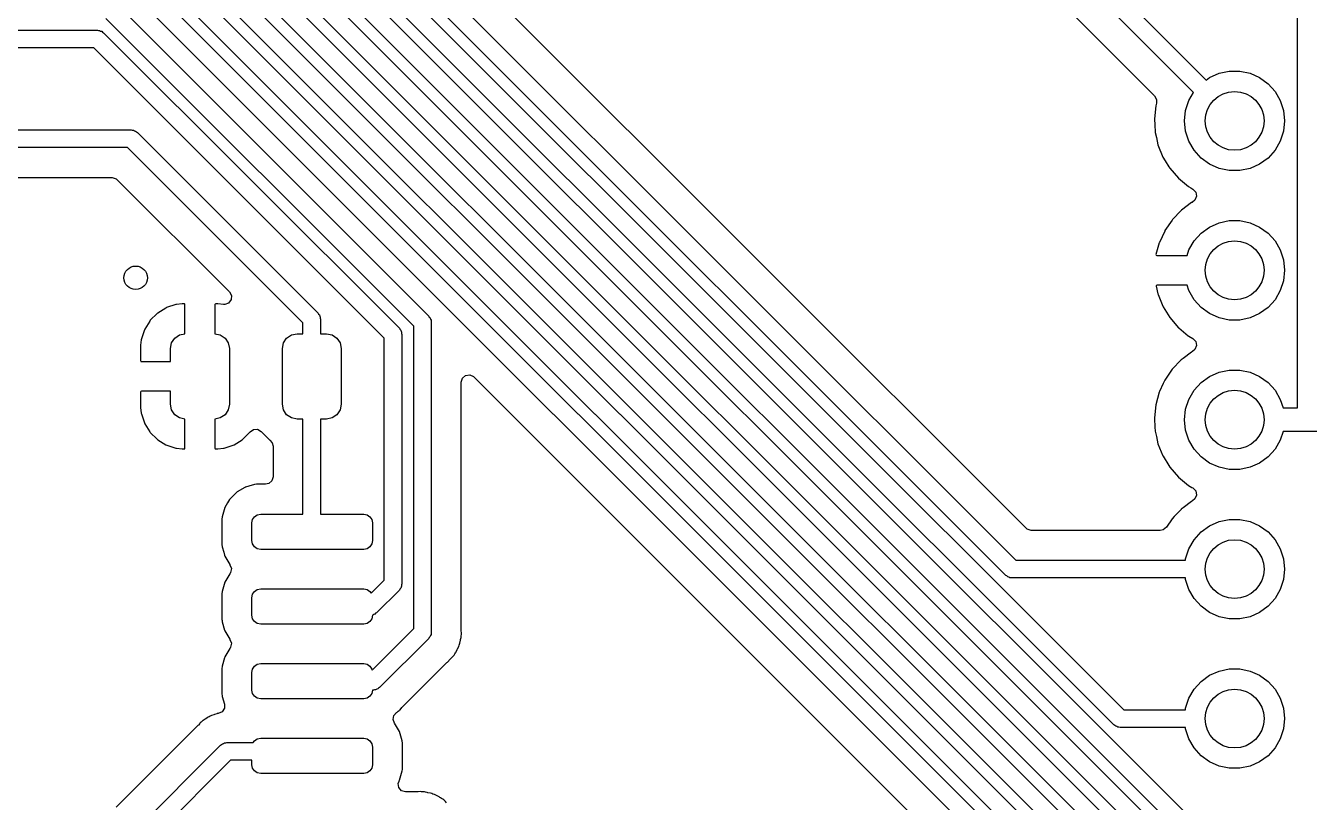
# Model space of a CAD drawing. Extents: x 122.3 to 173.5, y -134.1 to -70.4.
# Drawn here: x 139.48 to 161.29, y -110.64 to -97.44 of the extents above; entities that cross this region are included whole.
import ezdxf

# ---------------------------------------------------------------- set-up
doc = ezdxf.new("R2010")
doc.units = 0
doc.layers.add('BLACK', color=7, linetype='CONTINUOUS')

msp = doc.modelspace()

# ---------------------------------------------------------------- linework, layer by layer
at = {"layer": 'BLACK', "linetype": 'CONTINUOUS'}
for p, q in [((161.09, -103.94), (161.09, -78.94)), ((153.141, -91.9689), (159.538, -98.3655)), ((159.324, -98.5757), (152.973, -92.225)), ((152.799, -92.7704), (158.662, -98.6334)), ((143.125, -94.0581), (158.137, -109.07)), ((142.626, -94.265), (159.473, -111.112)), ((157.969, -109.326), (142.869, -94.2263)), ((158.6, -111.37), (141.87, -94.6401)), ((142.126, -94.4719), (158.856, -111.202)), ((159.283, -111.346), (142.37, -94.4332)), ((156.478, -105.985), (145.045, -94.5524)), ((158.092, -111.568), (141.371, -94.847)), ((141.627, -94.6788), (158.348, -111.4)), ((144.5, -94.7262), (156.304, -106.53)), ((157.584, -111.767), (140.871, -95.0539)), ((141.127, -94.8857), (157.84, -111.598)), ((156.136, -106.786), (144.244, -94.8944)), ((157.076, -111.965), (140.372, -95.2608)), ((140.628, -95.0926), (157.332, -111.797)), ((156.568, -112.163), (139.872, -95.4677)), ((140.128, -95.2995), (156.824, -111.995)), ((141.013, -97.0618), (146.33, -102.379)), ((146.074, -102.547), (140.845, -97.3179)), ((139.245, -97.5174), (140.7, -97.5174)), ((140.7, -97.5174), (140.719, -97.5225)), ((140.719, -97.5225), (140.739, -97.5225)), ((140.739, -97.5225), (140.756, -97.5324)), ((140.756, -97.5324), (140.775, -97.5375)), ((140.775, -97.5375), (140.789, -97.5515)), ((140.789, -97.5515), (140.806, -97.5614)), ((140.806, -97.5614), (145.831, -102.586)), ((140.638, -97.8174), (139.183, -97.8174)), ((145.575, -102.754), (140.638, -97.8174)), ((159.538, -98.3655), (159.595, -98.3239)), ((159.595, -98.3239), (159.757, -98.2516)), ((159.757, -98.2516), (159.931, -98.2147)), ((159.931, -98.2147), (160.109, -98.2147)), ((160.109, -98.2147), (160.283, -98.2516)), ((160.283, -98.2516), (160.445, -98.3239)), ((160.445, -98.3239), (160.589, -98.4283)), ((160.589, -98.4283), (160.708, -98.5604)), ((160.708, -98.5604), (160.797, -98.7143)), ((158.662, -98.6334), (158.696, -98.6957)), ((158.694, -98.7561), (158.681, -98.8046)), ((158.696, -98.6957), (158.694, -98.7561)), ((159.189, -98.8833), (159.243, -98.7143)), ((159.243, -98.7143), (159.324, -98.5757)), ((160.797, -98.7143), (160.851, -98.8833)), ((158.681, -98.8046), (158.657, -99.0267)), ((159.17, -99.06), (159.189, -98.8833)), ((160.851, -98.8833), (160.87, -99.06)), ((137.969, -99.2148), (141.275, -99.2148)), ((141.275, -99.2148), (141.294, -99.2199)), ((141.294, -99.2199), (141.314, -99.2199)), ((141.314, -99.2199), (141.331, -99.2298)), ((158.657, -99.0267), (158.658, -99.0318)), ((158.658, -99.0318), (158.658, -99.0319)), ((158.658, -99.0319), (158.663, -99.1266)), ((158.663, -99.1266), (158.67, -99.2497)), ((159.189, -99.2367), (159.17, -99.06)), ((160.87, -99.06), (160.851, -99.2367)), ((141.331, -99.2298), (141.35, -99.2349)), ((141.35, -99.2349), (141.364, -99.2489)), ((141.364, -99.2489), (141.381, -99.2587)), ((141.381, -99.2587), (144.449, -102.327)), ((158.67, -99.2497), (158.671, -99.2548)), ((158.671, -99.2548), (158.671, -99.2548)), ((158.671, -99.2548), (158.691, -99.3429)), ((158.691, -99.3429), (158.719, -99.4676)), ((159.243, -99.4057), (159.189, -99.2367)), ((159.332, -99.5596), (159.243, -99.4057)), ((160.797, -99.4057), (160.708, -99.5596)), ((160.851, -99.2367), (160.797, -99.4057)), ((141.213, -99.5148), (137.969, -99.5148)), ((144.193, -102.495), (141.213, -99.5148)), ((158.719, -99.4676), (158.803, -99.6746)), ((159.451, -99.6917), (159.332, -99.5596)), ((160.708, -99.5596), (160.589, -99.6917)), ((158.803, -99.6746), (158.842, -99.7385)), ((158.842, -99.7385), (158.904, -99.839)), ((158.904, -99.839), (158.92, -99.8651)), ((158.92, -99.8651), (159.066, -100.034)), ((159.595, -99.7961), (159.451, -99.6917)), ((159.757, -99.8684), (159.595, -99.7961)), ((159.931, -99.9053), (159.757, -99.8684)), ((160.283, -99.8684), (160.109, -99.9053)), ((160.445, -99.7961), (160.283, -99.8684)), ((160.589, -99.6917), (160.445, -99.7961)), ((138.603, -100.023), (140.95, -100.023)), ((140.95, -100.023), (141.018, -100.043)), ((141.018, -100.043), (141.039, -100.06)), ((141.039, -100.06), (142.945, -101.966)), ((159.066, -100.034), (159.238, -100.177)), ((160.109, -99.9053), (159.931, -99.9053)), ((159.238, -100.177), (159.275, -100.198)), ((159.275, -100.198), (159.312, -100.22)), ((159.312, -100.22), (159.361, -100.271)), ((159.361, -100.271), (159.374, -100.341)), ((159.29, -100.45), (159.119, -100.578)), ((159.298, -100.445), (159.29, -100.45)), ((159.307, -100.44), (159.298, -100.445)), ((159.347, -100.407), (159.307, -100.44)), ((159.374, -100.341), (159.347, -100.407)), ((158.958, -100.747), (158.838, -100.923)), ((158.965, -100.739), (158.958, -100.747)), ((159.112, -100.585), (158.965, -100.739)), ((159.119, -100.578), (159.112, -100.585)), ((158.833, -100.932), (158.743, -101.125)), ((158.838, -100.923), (158.833, -100.932)), ((159.332, -101.1), (159.451, -100.968)), ((159.451, -100.968), (159.595, -100.864)), ((159.595, -100.864), (159.757, -100.792)), ((159.757, -100.792), (159.931, -100.755)), ((159.931, -100.755), (160.109, -100.755)), ((160.109, -100.755), (160.283, -100.792)), ((160.283, -100.792), (160.445, -100.864)), ((160.445, -100.864), (160.589, -100.968)), ((160.589, -100.968), (160.708, -101.1)), ((158.74, -101.134), (158.684, -101.334)), ((158.743, -101.125), (158.74, -101.134)), ((159.243, -101.254), (159.332, -101.1)), ((160.708, -101.1), (160.797, -101.254)), ((158.684, -101.334), (158.686, -101.343)), ((158.686, -101.343), (158.698, -101.346)), ((158.698, -101.346), (159.214, -101.346)), ((159.214, -101.346), (159.243, -101.254)), ((160.797, -101.254), (160.851, -101.423)), ((160.851, -101.423), (160.87, -101.6)), ((160.87, -101.6), (160.851, -101.777)), ((160.851, -101.777), (160.797, -101.946)), ((142.945, -101.966), (142.979, -102.028)), ((142.979, -102.028), (142.974, -102.099)), ((158.69, -101.858), (158.688, -101.868)), ((158.688, -101.868), (158.719, -102.002)), ((158.703, -101.854), (158.69, -101.858)), ((159.214, -101.854), (158.703, -101.854)), ((158.719, -102.002), (158.722, -102.012)), ((158.722, -102.012), (158.802, -102.21)), ((159.243, -101.946), (159.214, -101.854)), ((159.332, -102.1), (159.243, -101.946)), ((160.797, -101.946), (160.708, -102.1)), ((141.863, -102.241), (141.725, -102.326)), ((141.876, -102.235), (141.863, -102.241)), ((142.031, -102.184), (141.876, -102.235)), ((142.044, -102.181), (142.031, -102.184)), ((142.14, -102.171), (142.044, -102.181)), ((142.146, -102.17), (142.14, -102.171)), ((142.176, -102.17), (142.146, -102.17)), ((142.183, -102.172), (142.176, -102.17)), ((142.185, -102.173), (142.183, -102.172)), ((142.189, -102.189), (142.185, -102.173)), ((142.189, -102.679), (142.189, -102.189)), ((142.699, -102.176), (142.697, -102.184)), ((142.697, -102.184), (142.697, -102.679)), ((142.7, -102.175), (142.699, -102.176)), ((142.715, -102.17), (142.7, -102.175)), ((142.74, -102.17), (142.715, -102.17)), ((142.747, -102.171), (142.74, -102.17)), ((142.843, -102.181), (142.747, -102.171)), ((142.865, -102.181), (142.843, -102.181)), ((142.931, -102.156), (142.865, -102.181)), ((142.974, -102.099), (142.931, -102.156)), ((158.802, -102.21), (158.806, -102.219)), ((158.806, -102.219), (158.918, -102.4)), ((159.451, -102.232), (159.332, -102.1)), ((159.595, -102.336), (159.451, -102.232)), ((160.589, -102.232), (160.445, -102.336)), ((160.708, -102.1), (160.589, -102.232)), ((141.59, -102.462), (141.505, -102.6)), ((141.599, -102.45), (141.59, -102.462)), ((141.714, -102.335), (141.599, -102.45)), ((141.725, -102.326), (141.714, -102.335)), ((144.193, -102.678), (144.193, -102.495)), ((144.449, -102.327), (144.459, -102.344)), ((144.459, -102.344), (144.473, -102.358)), ((144.473, -102.358), (144.478, -102.377)), ((144.478, -102.377), (144.488, -102.394)), ((144.488, -102.394), (144.488, -102.414)), ((144.488, -102.414), (144.493, -102.433)), ((144.493, -102.433), (144.493, -102.678)), ((146.33, -102.379), (146.34, -102.396)), ((146.34, -102.396), (146.354, -102.41)), ((146.354, -102.41), (146.359, -102.429)), ((146.359, -102.429), (146.369, -102.446)), ((146.369, -102.446), (146.369, -102.466)), ((146.369, -102.466), (146.374, -102.485)), ((146.374, -102.485), (146.374, -107.751)), ((158.918, -102.4), (158.924, -102.409)), ((158.924, -102.409), (159.063, -102.57)), ((159.757, -102.408), (159.595, -102.336)), ((159.931, -102.445), (159.757, -102.408)), ((160.109, -102.445), (159.931, -102.445)), ((160.283, -102.408), (160.109, -102.445)), ((160.445, -102.336), (160.283, -102.408)), ((141.499, -102.613), (141.448, -102.767)), ((141.505, -102.6), (141.499, -102.613)), ((142.016, -102.752), (142.098, -102.697)), ((142.098, -102.697), (142.189, -102.679)), ((142.697, -102.679), (142.789, -102.697)), ((142.789, -102.697), (142.87, -102.752)), ((143.916, -102.752), (143.998, -102.697)), ((143.998, -102.697), (144.093, -102.678)), ((144.093, -102.678), (144.193, -102.678)), ((144.493, -102.678), (144.593, -102.678)), ((144.593, -102.678), (144.689, -102.697)), ((144.689, -102.697), (144.77, -102.752)), ((145.831, -102.586), (145.84, -102.603)), ((145.84, -102.603), (145.854, -102.617)), ((145.854, -102.617), (145.86, -102.636)), ((145.86, -102.636), (145.869, -102.653)), ((145.869, -102.653), (145.869, -102.673)), ((145.869, -102.673), (145.875, -102.692)), ((145.875, -102.692), (145.875, -106.929)), ((146.074, -107.688), (146.074, -102.547)), ((159.063, -102.57), (159.071, -102.577)), ((159.071, -102.577), (159.234, -102.713)), ((159.234, -102.713), (159.243, -102.719)), ((141.436, -102.875), (141.435, -102.881)), ((141.435, -102.881), (141.435, -103.131)), ((141.445, -102.78), (141.436, -102.875)), ((141.448, -102.767), (141.445, -102.78)), ((141.943, -102.928), (141.962, -102.833)), ((141.943, -103.149), (141.943, -102.928)), ((141.962, -102.833), (142.016, -102.752)), ((142.87, -102.752), (142.924, -102.833)), ((142.924, -102.833), (142.943, -102.928)), ((142.943, -102.928), (142.943, -103.878)), ((143.843, -102.928), (143.862, -102.833)), ((143.843, -103.878), (143.843, -102.928)), ((143.862, -102.833), (143.916, -102.752)), ((144.77, -102.752), (144.824, -102.833)), ((144.824, -102.833), (144.843, -102.928)), ((144.843, -102.928), (144.843, -103.878)), ((145.575, -106.867), (145.575, -102.754)), ((159.243, -102.719), (159.312, -102.759)), ((159.312, -102.759), (159.361, -102.811)), ((159.374, -102.881), (159.347, -102.946)), ((159.361, -102.811), (159.374, -102.881)), ((141.435, -103.131), (141.44, -103.147)), ((141.44, -103.147), (141.441, -103.148)), ((141.441, -103.148), (141.449, -103.149)), ((141.449, -103.149), (141.943, -103.149)), ((159.115, -103.121), (158.961, -103.282)), ((159.147, -103.097), (159.115, -103.121)), ((159.289, -102.99), (159.147, -103.097)), ((159.294, -102.987), (159.289, -102.99)), ((159.289, -102.99), (159.289, -102.99)), ((159.307, -102.98), (159.294, -102.987)), ((159.347, -102.946), (159.307, -102.98)), ((158.961, -103.282), (158.835, -103.467)), ((159.595, -103.404), (159.757, -103.332)), ((159.757, -103.332), (159.931, -103.295)), ((159.931, -103.295), (160.109, -103.295)), ((160.109, -103.295), (160.283, -103.332)), ((160.283, -103.332), (160.445, -103.404)), ((146.883, -103.501), (146.903, -103.433)), ((146.883, -107.714), (146.883, -103.501)), ((146.903, -103.433), (146.956, -103.387)), ((146.956, -103.387), (147.026, -103.377)), ((147.026, -103.377), (147.091, -103.406)), ((147.091, -103.406), (147.098, -103.412)), ((147.098, -103.412), (156.023, -112.337)), ((158.807, -103.527), (158.743, -103.663)), ((158.835, -103.467), (158.807, -103.527)), ((159.332, -103.64), (159.451, -103.508)), ((159.451, -103.508), (159.595, -103.404)), ((160.445, -103.404), (160.589, -103.508)), ((160.589, -103.508), (160.708, -103.64)), ((141.437, -103.663), (141.435, -103.671)), ((141.435, -103.671), (141.435, -103.925)), ((141.438, -103.662), (141.437, -103.663)), ((141.453, -103.657), (141.438, -103.662)), ((141.943, -103.657), (141.453, -103.657)), ((141.943, -103.878), (141.943, -103.657)), ((158.741, -103.669), (158.681, -103.885)), ((158.743, -103.663), (158.741, -103.669)), ((159.189, -103.963), (159.243, -103.794)), ((159.243, -103.794), (159.332, -103.64)), ((160.708, -103.64), (160.797, -103.794)), ((160.797, -103.794), (160.844, -103.94)), ((141.435, -103.925), (141.436, -103.932)), ((141.436, -103.932), (141.445, -104.028)), ((141.962, -103.974), (141.943, -103.878)), ((142.016, -104.055), (141.962, -103.974)), ((142.924, -103.974), (142.87, -104.055)), ((142.943, -103.878), (142.924, -103.974)), ((143.862, -103.974), (143.843, -103.878)), ((143.916, -104.055), (143.862, -103.974)), ((144.824, -103.974), (144.77, -104.055)), ((144.843, -103.878), (144.824, -103.974)), ((158.681, -103.885), (158.657, -104.107)), ((159.17, -104.14), (159.189, -103.963)), ((160.844, -103.94), (161.09, -103.94)), ((141.445, -104.028), (141.448, -104.041)), ((141.448, -104.041), (141.5, -104.195)), ((141.5, -104.195), (141.506, -104.208)), ((141.506, -104.208), (141.591, -104.346)), ((142.098, -104.109), (142.016, -104.055)), ((142.189, -104.128), (142.098, -104.109)), ((142.189, -104.623), (142.189, -104.128)), ((142.789, -104.109), (142.697, -104.128)), ((142.697, -104.128), (142.697, -104.618)), ((142.87, -104.055), (142.789, -104.109)), ((143.998, -104.109), (143.916, -104.055)), ((144.093, -104.128), (143.998, -104.109)), ((144.193, -104.128), (144.093, -104.128)), ((144.193, -105.745), (144.193, -104.128)), ((144.593, -104.128), (144.493, -104.128)), ((144.493, -104.128), (144.493, -105.745)), ((144.689, -104.109), (144.593, -104.128)), ((144.77, -104.055), (144.689, -104.109)), ((158.657, -104.107), (158.658, -104.112)), ((158.658, -104.112), (158.658, -104.112)), ((158.658, -104.112), (158.667, -104.273)), ((159.189, -104.317), (159.17, -104.14)), ((141.591, -104.346), (141.6, -104.358)), ((141.6, -104.358), (141.715, -104.472)), ((143.172, -104.471), (143.287, -104.357)), ((143.287, -104.357), (143.294, -104.348)), ((143.294, -104.348), (143.352, -104.307)), ((143.352, -104.307), (143.423, -104.303)), ((143.423, -104.303), (143.484, -104.339)), ((143.484, -104.339), (143.491, -104.347)), ((143.491, -104.347), (143.495, -104.353)), ((143.495, -104.353), (143.62, -104.478)), ((158.667, -104.273), (158.67, -104.33)), ((158.67, -104.33), (158.671, -104.335)), ((158.671, -104.335), (158.671, -104.335)), ((158.671, -104.335), (158.691, -104.423)), ((158.691, -104.423), (158.719, -104.548)), ((159.243, -104.486), (159.189, -104.317)), ((160.844, -104.34), (160.797, -104.486)), ((161.736, -104.34), (160.844, -104.34)), ((141.715, -104.472), (141.726, -104.481)), ((141.726, -104.481), (141.864, -104.566)), ((141.864, -104.566), (141.878, -104.572)), ((141.878, -104.572), (142.032, -104.624)), ((142.032, -104.624), (142.045, -104.626)), ((142.045, -104.626), (142.14, -104.636)), ((142.14, -104.636), (142.146, -104.636)), ((142.146, -104.636), (142.171, -104.636)), ((142.171, -104.636), (142.186, -104.632)), ((142.186, -104.632), (142.188, -104.631)), ((142.188, -104.631), (142.189, -104.623)), ((142.697, -104.618), (142.702, -104.634)), ((142.702, -104.634), (142.703, -104.635)), ((142.703, -104.635), (142.711, -104.636)), ((142.711, -104.636), (142.74, -104.636)), ((142.74, -104.636), (142.747, -104.636)), ((142.747, -104.636), (142.842, -104.626)), ((142.842, -104.626), (142.856, -104.623)), ((142.856, -104.623), (143.01, -104.572)), ((143.01, -104.572), (143.023, -104.566)), ((143.023, -104.566), (143.161, -104.48)), ((143.161, -104.48), (143.172, -104.471)), ((143.62, -104.478), (143.626, -104.482)), ((143.626, -104.482), (143.632, -104.486)), ((143.632, -104.486), (143.631, -104.487)), ((143.631, -104.487), (143.672, -104.534)), ((143.672, -104.534), (143.685, -104.588)), ((143.685, -104.588), (143.685, -105.111)), ((158.719, -104.548), (158.803, -104.755)), ((159.332, -104.64), (159.243, -104.486)), ((159.451, -104.772), (159.332, -104.64)), ((160.708, -104.64), (160.589, -104.772)), ((160.797, -104.486), (160.708, -104.64)), ((158.803, -104.755), (158.806, -104.759)), ((158.806, -104.759), (158.904, -104.919)), ((159.595, -104.876), (159.451, -104.772)), ((159.757, -104.948), (159.595, -104.876)), ((160.445, -104.876), (160.283, -104.948)), ((160.589, -104.772), (160.445, -104.876)), ((143.685, -105.111), (143.665, -105.179)), ((158.904, -104.919), (158.92, -104.945)), ((158.92, -104.945), (159.066, -105.114)), ((159.931, -104.985), (159.757, -104.948)), ((160.109, -104.985), (159.931, -104.985)), ((160.283, -104.948), (160.109, -104.985)), ((143.205, -105.29), (143.075, -105.367)), ((143.211, -105.286), (143.205, -105.29)), ((143.205, -105.29), (143.205, -105.29)), ((143.219, -105.284), (143.211, -105.286)), ((143.275, -105.267), (143.219, -105.284)), ((143.219, -105.284), (143.219, -105.284)), ((143.371, -105.239), (143.275, -105.267)), ((143.378, -105.239), (143.371, -105.239)), ((143.406, -105.237), (143.378, -105.239)), ((143.378, -105.239), (143.378, -105.239)), ((143.408, -105.237), (143.406, -105.237)), ((143.406, -105.237), (143.406, -105.237)), ((143.559, -105.237), (143.408, -105.237)), ((143.611, -105.225), (143.559, -105.237)), ((143.665, -105.179), (143.611, -105.225)), ((159.066, -105.114), (159.238, -105.257)), ((159.238, -105.257), (159.295, -105.29)), ((159.295, -105.29), (159.311, -105.299)), ((159.311, -105.299), (159.36, -105.351)), ((142.947, -105.495), (142.912, -105.554)), ((142.951, -105.488), (142.947, -105.495)), ((142.947, -105.495), (142.947, -105.495)), ((143.068, -105.371), (142.951, -105.488)), ((143.075, -105.367), (143.068, -105.371)), ((143.075, -105.367), (143.075, -105.367)), ((159.289, -105.53), (159.144, -105.639)), ((159.294, -105.527), (159.289, -105.53)), ((159.289, -105.53), (159.289, -105.53)), ((159.306, -105.52), (159.294, -105.527)), ((159.347, -105.487), (159.306, -105.52)), ((159.373, -105.421), (159.347, -105.487)), ((159.36, -105.351), (159.373, -105.421)), ((142.866, -105.631), (142.819, -105.791)), ((142.912, -105.554), (142.866, -105.631)), ((143.369, -105.789), (143.418, -105.756)), ((143.418, -105.756), (143.475, -105.745)), ((143.475, -105.745), (144.193, -105.745)), ((144.493, -105.745), (145.225, -105.745)), ((145.225, -105.745), (145.282, -105.756)), ((145.282, -105.756), (145.331, -105.789)), ((159.111, -105.664), (158.996, -105.785)), ((159.115, -105.661), (159.111, -105.664)), ((159.144, -105.639), (159.115, -105.661)), ((142.819, -105.798), (142.817, -105.826)), ((142.817, -105.826), (142.817, -105.828)), ((142.817, -105.828), (142.817, -106.262)), ((142.819, -105.791), (142.819, -105.798)), ((142.819, -105.798), (142.819, -105.798)), ((143.325, -105.895), (143.336, -105.838)), ((143.325, -106.195), (143.325, -105.895)), ((143.336, -105.838), (143.369, -105.789)), ((145.331, -105.789), (145.364, -105.838)), ((145.364, -105.838), (145.375, -105.895)), ((145.375, -105.895), (145.375, -106.195)), ((158.862, -105.967), (158.807, -106.012)), ((158.958, -105.826), (158.862, -105.967)), ((158.961, -105.822), (158.958, -105.826)), ((158.958, -105.826), (158.958, -105.826)), ((158.996, -105.785), (158.961, -105.822)), ((159.451, -106.048), (159.595, -105.944)), ((159.595, -105.944), (159.757, -105.872)), ((159.757, -105.872), (159.931, -105.835)), ((159.931, -105.835), (160.109, -105.835)), ((160.109, -105.835), (160.283, -105.872)), ((160.283, -105.872), (160.445, -105.944)), ((160.445, -105.944), (160.589, -106.048)), ((143.336, -106.252), (143.325, -106.195)), ((145.375, -106.195), (145.364, -106.252)), ((156.499, -106.001), (156.478, -105.985)), ((156.567, -106.022), (156.499, -106.001)), ((158.758, -106.022), (156.567, -106.022)), ((158.807, -106.012), (158.758, -106.022)), ((159.243, -106.334), (159.332, -106.18)), ((159.332, -106.18), (159.451, -106.048)), ((160.589, -106.048), (160.708, -106.18)), ((160.708, -106.18), (160.797, -106.334)), ((142.817, -106.262), (142.819, -106.299)), ((142.819, -106.299), (142.847, -106.393)), ((142.847, -106.393), (142.86, -106.44)), ((143.369, -106.301), (143.336, -106.252)), ((143.418, -106.334), (143.369, -106.301)), ((143.475, -106.345), (143.418, -106.334)), ((145.225, -106.345), (143.475, -106.345)), ((145.282, -106.334), (145.225, -106.345)), ((145.331, -106.301), (145.282, -106.334)), ((145.364, -106.252), (145.331, -106.301)), ((159.189, -106.503), (159.243, -106.334)), ((160.797, -106.334), (160.851, -106.503)), ((142.86, -106.44), (142.866, -106.459)), ((142.866, -106.459), (142.951, -106.602)), ((142.951, -106.602), (142.953, -106.604)), ((142.953, -106.604), (142.979, -106.669)), ((156.304, -106.53), (159.186, -106.53)), ((159.186, -106.53), (159.189, -106.503)), ((160.851, -106.503), (160.87, -106.68)), ((142.951, -106.758), (142.866, -106.901)), ((142.954, -106.754), (142.951, -106.758)), ((142.965, -106.738), (142.954, -106.754)), ((142.979, -106.669), (142.965, -106.738)), ((156.153, -106.796), (156.136, -106.786)), ((156.167, -106.81), (156.153, -106.796)), ((156.186, -106.815), (156.167, -106.81)), ((156.203, -106.825), (156.186, -106.815)), ((156.223, -106.825), (156.203, -106.825)), ((156.242, -106.83), (156.223, -106.825)), ((159.186, -106.83), (156.242, -106.83)), ((159.189, -106.857), (159.186, -106.83)), ((160.87, -106.68), (160.851, -106.857)), ((142.819, -107.068), (142.817, -107.096)), ((142.866, -106.901), (142.819, -107.061)), ((142.819, -107.061), (142.819, -107.068)), ((142.819, -107.068), (142.819, -107.068)), ((143.336, -107.108), (143.369, -107.059)), ((143.369, -107.059), (143.418, -107.026)), ((143.418, -107.026), (143.475, -107.015)), ((143.475, -107.015), (145.225, -107.015)), ((145.225, -107.015), (145.282, -107.026)), ((145.282, -107.026), (145.331, -107.059)), ((145.331, -107.059), (145.352, -107.09)), ((145.352, -107.09), (145.575, -106.867)), ((145.831, -107.035), (145.445, -107.421)), ((145.84, -107.018), (145.831, -107.035)), ((145.854, -107.004), (145.84, -107.018)), ((145.86, -106.985), (145.854, -107.004)), ((145.869, -106.968), (145.86, -106.985)), ((145.875, -106.929), (145.869, -106.948)), ((145.869, -106.948), (145.869, -106.968)), ((159.243, -107.026), (159.189, -106.857)), ((159.332, -107.18), (159.243, -107.026)), ((160.797, -107.026), (160.708, -107.18)), ((160.851, -106.857), (160.797, -107.026)), ((142.817, -107.096), (142.817, -107.098)), ((142.817, -107.098), (142.817, -107.532)), ((143.325, -107.165), (143.336, -107.108)), ((143.325, -107.465), (143.325, -107.165)), ((159.451, -107.312), (159.332, -107.18)), ((160.708, -107.18), (160.589, -107.312)), ((143.336, -107.522), (143.325, -107.465)), ((145.375, -107.465), (145.364, -107.522)), ((145.378, -107.46), (145.375, -107.46)), ((145.375, -107.46), (145.375, -107.465)), ((145.395, -107.45), (145.378, -107.46)), ((145.414, -107.445), (145.395, -107.45)), ((145.428, -107.431), (145.414, -107.445)), ((145.445, -107.421), (145.428, -107.431)), ((159.595, -107.416), (159.451, -107.312)), ((159.757, -107.488), (159.595, -107.416)), ((159.931, -107.525), (159.757, -107.488)), ((160.283, -107.488), (160.109, -107.525)), ((160.445, -107.416), (160.283, -107.488)), ((160.589, -107.312), (160.445, -107.416)), ((142.817, -107.532), (142.817, -107.534)), ((142.817, -107.534), (142.817, -107.534)), ((142.817, -107.534), (142.818, -107.554)), ((142.818, -107.554), (142.819, -107.569)), ((142.819, -107.569), (142.821, -107.575)), ((142.821, -107.575), (142.862, -107.717)), ((142.862, -107.717), (142.866, -107.729)), ((142.866, -107.729), (142.951, -107.872)), ((143.369, -107.571), (143.336, -107.522)), ((143.418, -107.604), (143.369, -107.571)), ((143.475, -107.615), (143.418, -107.604)), ((145.225, -107.615), (143.475, -107.615)), ((145.282, -107.604), (145.225, -107.615)), ((145.331, -107.571), (145.282, -107.604)), ((145.364, -107.522), (145.331, -107.571)), ((145.367, -108.395), (146.074, -107.688)), ((146.883, -107.725), (146.883, -107.714)), ((146.887, -107.771), (146.883, -107.725)), ((160.109, -107.525), (159.931, -107.525)), ((142.951, -107.872), (142.953, -107.874)), ((142.953, -107.874), (142.979, -107.939)), ((142.979, -107.939), (142.965, -108.008)), ((146.33, -107.857), (145.496, -108.691)), ((146.34, -107.84), (146.33, -107.857)), ((146.354, -107.826), (146.34, -107.84)), ((146.359, -107.806), (146.354, -107.826)), ((146.369, -107.789), (146.359, -107.806)), ((146.374, -107.751), (146.369, -107.77)), ((146.369, -107.77), (146.369, -107.789)), ((146.853, -107.955), (146.861, -107.936)), ((146.861, -107.936), (146.869, -107.89)), ((146.869, -107.89), (146.871, -107.878)), ((146.871, -107.878), (146.881, -107.841)), ((146.881, -107.841), (146.883, -107.834)), ((146.881, -107.841), (146.881, -107.841)), ((146.883, -107.812), (146.884, -107.793)), ((146.883, -107.834), (146.883, -107.812)), ((146.884, -107.793), (146.886, -107.779)), ((146.886, -107.779), (146.887, -107.771)), ((142.951, -108.028), (142.866, -108.171)), ((142.954, -108.024), (142.951, -108.028)), ((142.965, -108.008), (142.954, -108.024)), ((146.729, -108.174), (146.756, -108.146)), ((146.756, -108.146), (146.761, -108.141)), ((146.761, -108.141), (146.771, -108.122)), ((146.771, -108.122), (146.782, -108.105)), ((146.782, -108.105), (146.79, -108.095)), ((146.79, -108.095), (146.795, -108.088)), ((146.79, -108.095), (146.79, -108.095)), ((146.795, -108.088), (146.814, -108.046)), ((146.814, -108.046), (146.819, -108.035)), ((146.819, -108.035), (146.841, -107.995)), ((146.841, -107.995), (146.846, -107.974)), ((146.846, -107.974), (146.853, -107.955)), ((142.819, -108.338), (142.817, -108.366)), ((142.817, -108.366), (142.817, -108.368)), ((142.817, -108.368), (142.817, -108.802)), ((142.861, -108.19), (142.819, -108.331)), ((142.819, -108.331), (142.819, -108.338)), ((142.819, -108.338), (142.819, -108.338)), ((142.864, -108.179), (142.861, -108.19)), ((142.866, -108.171), (142.864, -108.179)), ((142.864, -108.179), (142.864, -108.179)), ((143.325, -108.435), (143.336, -108.378)), ((143.336, -108.378), (143.369, -108.329)), ((143.369, -108.329), (143.418, -108.296)), ((143.418, -108.296), (143.475, -108.285)), ((143.475, -108.285), (145.225, -108.285)), ((145.225, -108.285), (145.282, -108.296)), ((145.282, -108.296), (145.331, -108.329)), ((145.331, -108.329), (145.364, -108.378)), ((145.364, -108.378), (145.367, -108.395)), ((145.881, -109.024), (146.632, -108.274)), ((146.632, -108.274), (146.64, -108.266)), ((146.64, -108.266), (146.647, -108.262)), ((146.64, -108.266), (146.64, -108.266)), ((146.647, -108.262), (146.696, -108.21)), ((146.696, -108.21), (146.698, -108.207)), ((146.698, -108.207), (146.719, -108.187)), ((146.719, -108.187), (146.722, -108.183)), ((146.722, -108.183), (146.729, -108.174)), ((159.757, -108.412), (159.931, -108.375)), ((159.931, -108.375), (160.109, -108.375)), ((160.109, -108.375), (160.283, -108.412)), ((143.325, -108.735), (143.325, -108.435)), ((159.332, -108.72), (159.451, -108.588)), ((159.451, -108.588), (159.595, -108.484)), ((159.595, -108.484), (159.757, -108.412)), ((160.283, -108.412), (160.445, -108.484)), ((160.445, -108.484), (160.589, -108.588)), ((160.589, -108.588), (160.708, -108.72)), ((142.817, -108.802), (142.817, -108.804)), ((142.817, -108.804), (142.817, -108.804)), ((142.817, -108.804), (142.819, -108.828)), ((143.336, -108.792), (143.325, -108.735)), ((143.369, -108.841), (143.336, -108.792)), ((145.364, -108.792), (145.331, -108.841)), ((145.375, -108.735), (145.364, -108.792)), ((145.39, -108.735), (145.375, -108.735)), ((145.409, -108.73), (145.39, -108.735)), ((145.428, -108.73), (145.409, -108.73)), ((145.446, -108.72), (145.428, -108.73)), ((145.465, -108.715), (145.446, -108.72)), ((145.479, -108.701), (145.465, -108.715)), ((145.496, -108.691), (145.479, -108.701)), ((159.243, -108.874), (159.332, -108.72)), ((160.708, -108.72), (160.797, -108.874)), ((142.819, -108.828), (142.819, -108.839)), ((142.819, -108.839), (142.821, -108.845)), ((142.821, -108.845), (142.821, -108.845)), ((142.821, -108.845), (142.859, -108.973)), ((142.859, -108.973), (142.858, -109.044)), ((143.418, -108.874), (143.369, -108.841)), ((143.475, -108.885), (143.418, -108.874)), ((145.225, -108.885), (143.475, -108.885)), ((145.282, -108.874), (145.225, -108.885)), ((145.331, -108.841), (145.282, -108.874)), ((145.844, -109.069), (145.873, -109.033)), ((145.873, -109.033), (145.881, -109.024)), ((159.189, -109.043), (159.243, -108.874)), ((160.797, -108.874), (160.851, -109.043)), ((142.494, -109.254), (142.478, -109.27)), ((142.5, -109.25), (142.494, -109.254)), ((142.533, -109.231), (142.5, -109.25)), ((142.5, -109.25), (142.5, -109.25)), ((142.543, -109.224), (142.533, -109.231)), ((142.568, -109.207), (142.543, -109.224)), ((142.581, -109.197), (142.568, -109.207)), ((142.601, -109.189), (142.581, -109.197)), ((142.618, -109.181), (142.601, -109.189)), ((142.63, -109.174), (142.618, -109.181)), ((142.637, -109.17), (142.63, -109.174)), ((142.681, -109.157), (142.637, -109.17)), ((142.692, -109.153), (142.681, -109.157)), ((142.728, -109.139), (142.692, -109.153)), ((142.735, -109.136), (142.728, -109.139)), ((142.728, -109.139), (142.728, -109.139)), ((142.743, -109.135), (142.735, -109.136)), ((142.753, -109.134), (142.743, -109.135)), ((142.743, -109.135), (142.743, -109.135)), ((142.82, -109.104), (142.753, -109.134)), ((142.858, -109.044), (142.82, -109.104)), ((145.725, -109.235), (145.739, -109.166)), ((145.749, -109.298), (145.725, -109.235)), ((145.739, -109.166), (145.783, -109.118)), ((145.783, -109.118), (145.783, -109.118)), ((145.783, -109.118), (145.784, -109.118)), ((145.784, -109.118), (145.786, -109.116)), ((145.786, -109.116), (145.79, -109.113)), ((145.79, -109.113), (145.796, -109.109)), ((145.79, -109.113), (145.79, -109.113)), ((145.796, -109.109), (145.812, -109.094)), ((145.812, -109.094), (145.827, -109.081)), ((145.827, -109.081), (145.838, -109.074)), ((145.838, -109.074), (145.844, -109.069)), ((158.137, -109.07), (159.186, -109.07)), ((159.186, -109.07), (159.189, -109.043)), ((160.851, -109.043), (160.87, -109.22)), ((160.87, -109.22), (160.851, -109.397)), ((142.409, -109.339), (141.02, -110.728)), ((142.417, -109.331), (142.409, -109.339)), ((142.441, -109.301), (142.417, -109.331)), ((142.446, -109.295), (142.441, -109.301)), ((142.463, -109.282), (142.446, -109.295)), ((142.478, -109.27), (142.463, -109.282)), ((145.834, -109.441), (145.749, -109.298)), ((145.749, -109.298), (145.749, -109.298)), ((145.881, -109.601), (145.834, -109.441)), ((157.986, -109.336), (157.969, -109.326)), ((158, -109.35), (157.986, -109.336)), ((158.019, -109.355), (158, -109.35)), ((158.036, -109.365), (158.019, -109.355)), ((158.056, -109.365), (158.036, -109.365)), ((158.075, -109.37), (158.056, -109.365)), ((159.186, -109.37), (158.075, -109.37)), ((159.189, -109.397), (159.186, -109.37)), ((159.243, -109.566), (159.189, -109.397)), ((160.851, -109.397), (160.797, -109.566)), ((141.321, -111.146), (142.794, -109.673)), ((142.794, -109.673), (142.811, -109.663)), ((142.811, -109.663), (142.825, -109.649)), ((142.825, -109.649), (142.844, -109.644)), ((142.844, -109.644), (142.862, -109.634)), ((142.862, -109.634), (142.881, -109.634)), ((142.881, -109.634), (142.9, -109.629)), ((142.9, -109.629), (143.349, -109.629)), ((143.349, -109.629), (143.369, -109.599)), ((143.369, -109.599), (143.418, -109.566)), ((143.418, -109.566), (143.475, -109.555)), ((143.475, -109.555), (145.225, -109.555)), ((145.225, -109.555), (145.282, -109.566)), ((145.282, -109.566), (145.331, -109.599)), ((145.331, -109.599), (145.364, -109.648)), ((145.364, -109.648), (145.375, -109.705)), ((145.884, -109.638), (145.881, -109.601)), ((145.884, -110.072), (145.884, -109.638)), ((159.332, -109.72), (159.243, -109.566)), ((160.797, -109.566), (160.708, -109.72)), ((145.375, -109.705), (145.375, -110.005)), ((159.451, -109.852), (159.332, -109.72)), ((159.595, -109.956), (159.451, -109.852)), ((160.589, -109.852), (160.445, -109.956)), ((160.708, -109.72), (160.589, -109.852)), ((142.963, -109.929), (141.577, -111.314)), ((143.325, -109.929), (142.963, -109.929)), ((143.325, -110.005), (143.325, -109.929)), ((143.336, -110.062), (143.325, -110.005)), ((143.369, -110.111), (143.336, -110.062)), ((143.418, -110.144), (143.369, -110.111)), ((145.331, -110.111), (145.282, -110.144)), ((145.364, -110.062), (145.331, -110.111)), ((145.375, -110.005), (145.364, -110.062)), ((145.834, -110.269), (145.881, -110.109)), ((145.881, -110.109), (145.882, -110.086)), ((145.882, -110.086), (145.883, -110.074)), ((145.883, -110.074), (145.884, -110.072)), ((145.883, -110.074), (145.883, -110.074)), ((159.757, -110.028), (159.595, -109.956)), ((159.931, -110.065), (159.757, -110.028)), ((160.109, -110.065), (159.931, -110.065)), ((160.283, -110.028), (160.109, -110.065)), ((160.445, -109.956), (160.283, -110.028)), ((143.475, -110.155), (143.418, -110.144)), ((145.225, -110.155), (143.475, -110.155)), ((145.282, -110.144), (145.225, -110.155)), ((145.813, -110.323), (145.827, -110.283)), ((145.823, -110.393), (145.813, -110.323)), ((145.827, -110.283), (145.829, -110.278)), ((145.827, -110.283), (145.827, -110.283)), ((145.829, -110.278), (145.83, -110.276)), ((145.83, -110.276), (145.834, -110.269)), ((145.87, -110.446), (145.823, -110.393)), ((145.938, -110.467), (145.87, -110.446)), ((146.14, -110.467), (145.938, -110.467)), ((146.152, -110.466), (146.14, -110.467)), ((146.198, -110.462), (146.152, -110.466)), ((146.206, -110.463), (146.198, -110.462)), ((146.219, -110.465), (146.206, -110.463)), ((146.239, -110.467), (146.219, -110.465)), ((146.26, -110.467), (146.239, -110.467)), ((146.277, -110.471), (146.26, -110.467)), ((146.305, -110.478), (146.277, -110.471)), ((146.317, -110.48), (146.305, -110.478)), ((146.362, -110.488), (146.317, -110.48)), ((146.382, -110.496), (146.362, -110.488)), ((146.401, -110.503), (146.382, -110.496)), ((146.421, -110.508), (146.401, -110.503)), ((146.428, -110.512), (146.421, -110.508)), ((146.462, -110.53), (146.428, -110.512)), ((146.428, -110.512), (146.428, -110.512)), ((146.472, -110.535), (146.462, -110.53)), ((146.508, -110.551), (146.472, -110.535)), ((146.515, -110.554), (146.508, -110.551)), ((146.508, -110.551), (146.508, -110.551)), ((146.521, -110.559), (146.515, -110.554)), ((146.532, -110.567), (146.521, -110.559)), ((146.548, -110.578), (146.532, -110.567)), ((146.56, -110.584), (146.548, -110.578)), ((146.567, -110.588), (146.56, -110.584)), ((146.584, -110.604), (146.567, -110.588)), ((146.601, -110.62), (146.584, -110.604)), ((146.61, -110.627), (146.601, -110.62)), ((146.613, -110.63), (146.61, -110.627)), ((146.634, -110.651), (146.613, -110.63))]:
    msp.add_line(p, q, dxfattribs=at)
at = {"layer": 'BLACK'}
for centre, radius in [((160.02, -99.06), 0.5), ((160.02, -101.6), 0.5), ((141.351, -101.727), 0.2), ((160.02, -104.14), 0.5), ((160.02, -106.68), 0.5), ((160.02, -109.22), 0.5)]:
    msp.add_circle(centre, radius, dxfattribs=at)

doc.saveas('drawing.dxf')
